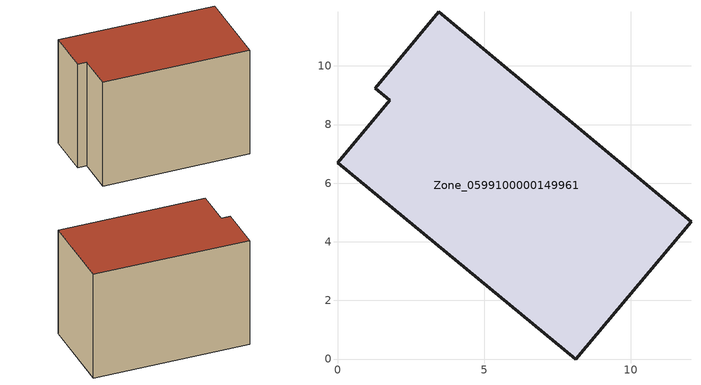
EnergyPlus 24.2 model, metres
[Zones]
Zone_0599100000149961
 floor ground (C_G): 3.46,11.84 12.06,4.69 8.13,0 0,6.69 1.79,8.82 1.28,9.24 z0
 wall outside (C_F): 8.13,0 12.06,4.69 3.46,11.84 1.28,9.24 1.79,8.82 0,6.69 8.13,0 z0:8
 roof outside (C_R): 12.06,4.69 3.46,11.84 1.28,9.24 1.79,8.82 0,6.69 8.13,0 z8
[BUILDING]
Pand.0599100000149961: North Axis=0; Terrain=City; Loads Convergence Tolerance Value=0.04; Temperature Convergence Tolerance Value=0.4; Solar Distribution=FullExterior; Maximum Number of Warmup Days=25; Minimum Number of Warmup Days=1
[Site:Location]
Rotterdam.The.Hague.AP_ZH_NLD Design_Conditions: Latitude=51.96; Longitude=4.45; Time Zone=1; Elevation=-4.5
[SITE:GROUNDTEMPERATURE:BUILDINGSURFACE]
18, 18, 18, 18, 18, 18, 18, 18, 18, 18, 18, 18
[MATERIAL] Thermal Absorptance=0.9; Solar Absorptance=0.7; Visible Absorptance=0.7
Name | Roughness | Thickness | Conductivity | Density | Specific Heat
G.TI.1946-1964 | MediumSmooth | 0.15 | 1 | 540 | 1210
F.TI.1946-1964 | Rough | 0.3 | 0.857143 | 1920 | 840
R.TI.1946-1964 | MediumRough | 0.2 | 0.277778 | 1500 | 1000
[CONSTRUCTION]
C_G: G.TI.1946-1964
C_F: F.TI.1946-1964
C_R: R.TI.1946-1964
[ZONE]
Zone_0599100000149961: Type=1; Multiplier=1; Ceiling Height=Autocalculate; Volume=Autocalculate; Floor Area=autocalculate; Part of Total Floor Area=Yes
[ZONEINFILTRATION:DESIGNFLOWRATE]
Infil_Zone_0599100000149961: Zone or ZoneList or Space or SpaceList=Zone_0599100000149961; Schedule=AlwaysOn; Design Flow Rate Calculation Method=Flow/Area; Flow Rate per Floor Area=0.003; Constant Term Coefficient=1; Temperature Term Coefficient=0; Velocity Term Coefficient=0; Velocity Squared Term Coefficient=0
[HVACTEMPLATE:ZONE:IDEALLOADSAIRSYSTEM]
Zone_0599100000149961: Maximum Heating Supply Air Temperature=50; Minimum Cooling Supply Air Temperature=13; Maximum Heating Supply Air Humidity Ratio=0.0156; Minimum Cooling Supply Air Humidity Ratio=0.0077; Heating Limit=NoLimit; Cooling Limit=NoLimit; Dehumidification Control Type=ConstantSensibleHeatRatio; Cooling Sensible Heat Ratio=0.7; Dehumidification Setpoint=60; Humidification Control Type=None; Humidification Setpoint=30; Outdoor Air Method=None; Outdoor Air Flow Rate per Person=0.00944; Outdoor Air Flow Rate per Zone Floor Area=0; Outdoor Air Flow Rate per Zone=0; Demand Controlled Ventilation Type=None; Outdoor Air Economizer Type=NoEconomizer; Heat Recovery Type=None; Sensible Heat Recovery Effectiveness=0.7; Latent Heat Recovery Effectiveness=0.65
[ZONECONTROL:THERMOSTAT]
ThermostatControl_Zone_0599100000149961: Zone or ZoneList=Zone_0599100000149961; Control Type Schedule=DualSetpointControlType; Control 1=Thermostat_Zone_0599100000149961; Temperature Difference Between Cutout And Setpoint=0
[THERMOSTATSETPOINT:DUALSETPOINT]
Thermostat_Zone_0599100000149961: Heating Setpoint Temperature Schedule=HeatingSetpoint_Zone_0599100000149961; Cooling Setpoint Temperature Schedule=CoolingSetpoint_Zone_0599100000149961
[SCHEDULE:COMPACT]
HeatingSetpoint_Zone_0599100000149961: Through: 12/31, For: AllDays, Until: 24:00, 21
CoolingSetpoint_Zone_0599100000149961: Through: 12/31, For: AllDays, Until: 24:00, 24
DualSetpointControlType: Through: 12/31, For: AllDays, Until: 24:00, 4
AlwaysOn: Through: 12/31, For: AllDays, Until: 24:00, 1
